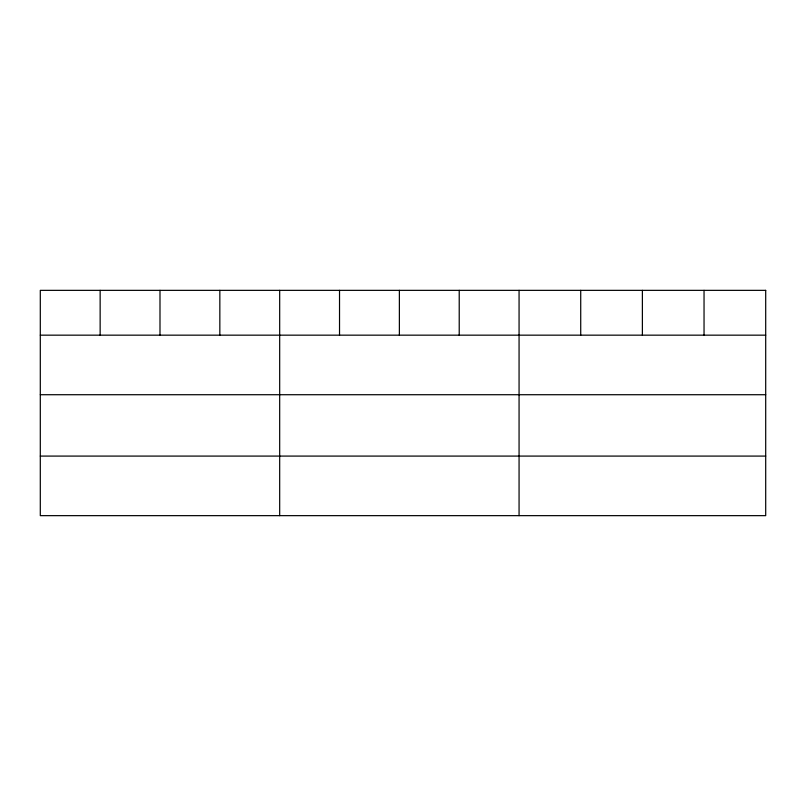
<?xml version="1.0" encoding="UTF-8"?>
<svg xmlns="http://www.w3.org/2000/svg" width="806" height="806" viewBox="0 0 806 806"><rect width="100%" height="100%" fill="white"/><g stroke="black" fill="none" stroke-linecap="round" stroke-linejoin="round"><path stroke-width="1.21" d="M40.3 335.165L765.7 335.165M40.3 394.718L765.7 394.718M40.3 456.085L765.7 456.085M704.041 290.351L704.041 335.165M642.382 290.351L642.382 335.165M580.723 290.351L580.723 335.165M519.064 290.351L519.064 515.649M459.219 290.351L459.219 335.165M399.373 290.351L399.373 335.165M339.528 290.351L339.528 335.165M279.682 290.351L279.682 515.649M219.837 290.351L219.837 335.165M159.991 290.351L159.991 335.165M100.146 290.351L100.146 335.165M765.7 290.351L40.3 290.351L40.3 515.649L765.7 515.649L765.7 290.351"/></g></svg>
